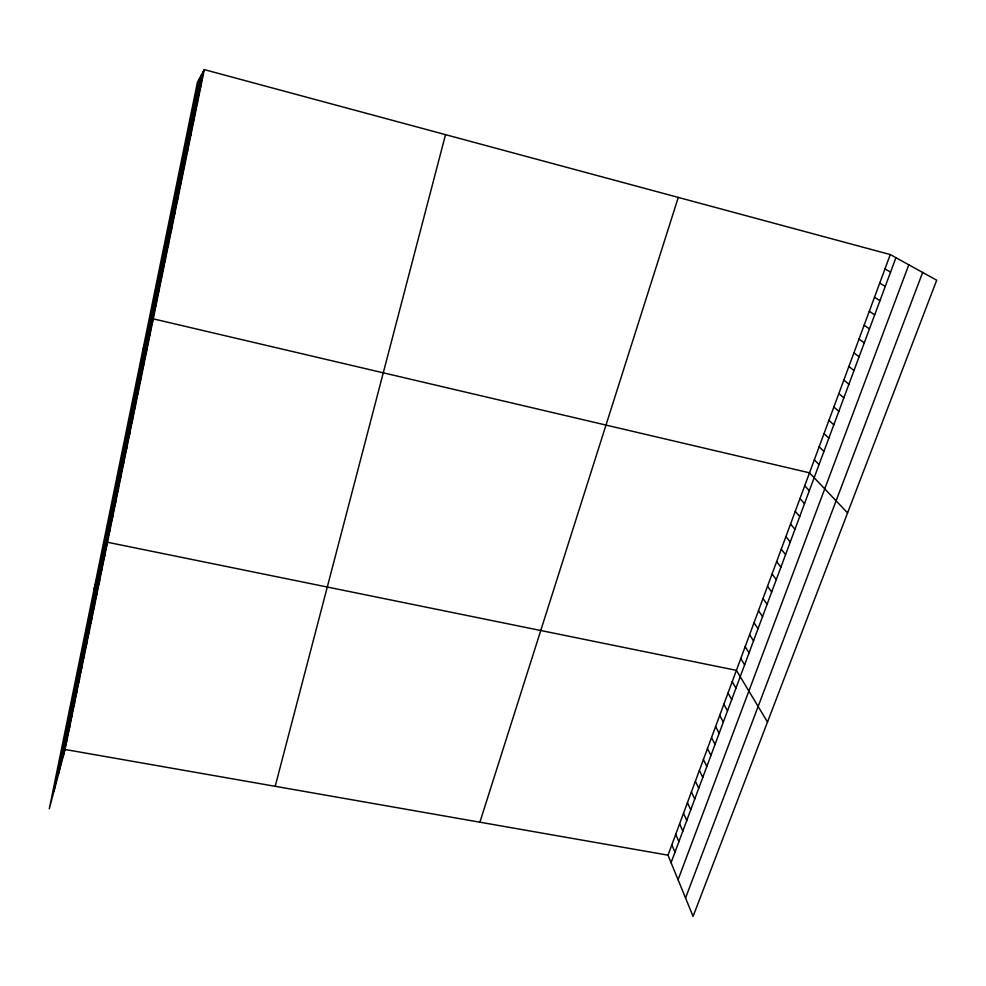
<?xml version="1.0" encoding="UTF-8"?>
<svg xmlns="http://www.w3.org/2000/svg" width="986" height="986" viewBox="0 0 986 986"><rect width="100%" height="100%" fill="white"/><g stroke="black" fill="none" stroke-linecap="round" stroke-linejoin="round"><path stroke-width="1.48" d="M54.045 790.908L199.505 78.449M58.741 773.221L201.563 74.653M63.129 756.73L203.461 71.14M204.299 69.612L197.41 82.306L49.3 808.791L65.051 749.483L204.299 69.612L890.284 254.573L936.7 280.197L693.072 916.388L668.003 855.17L890.284 254.573M275.193 786.323L445.524 134.651M67.923 733.288L69.821 726.201M65.52 745.046L67.418 737.885M72.779 709.55L74.64 702.636M70.339 721.456L72.224 714.456M75.232 697.583L77.081 690.755M80.174 673.413L81.986 666.758M77.697 685.529L79.521 678.787M85.19 648.948L86.965 642.465M82.676 661.224L84.476 654.655M87.717 636.599L89.479 630.214M90.256 624.175L92.006 617.877M95.395 599.106L97.096 592.993M92.82 611.677L94.545 605.478M97.984 586.448L99.672 580.421M100.584 573.704L102.261 567.788M103.21 560.886L104.861 555.069M94.052 589.308L107.486 542.263L736.406 670.357L767.502 722.035M108.596 534.597L110.21 528.989M111.356 521.126L112.946 515.616M114.129 507.556L115.707 502.157M116.927 493.912L118.48 488.612M119.737 480.157L121.266 474.969M122.572 466.329L124.088 461.251M125.419 452.389L126.911 447.434M128.291 438.376L129.758 433.52M131.187 424.251L132.629 419.518M134.096 410.04L135.513 405.431M137.017 395.731L138.422 391.245M139.975 381.323L141.343 376.96M479.886 822.201L678.282 197.41M142.933 366.829L144.289 362.577M145.928 352.224L147.259 348.095M148.935 337.52L150.242 333.514M142.687 350.757L153.249 318.848L809.506 472.824L847.578 512.93M155.024 307.805L156.281 304.07M158.093 292.793L159.325 289.194M161.186 277.682L162.394 274.207M164.305 262.461L165.475 259.121M167.435 247.129L168.594 243.936M170.603 231.698L171.724 228.641M671.084 862.676L895.929 257.691M678.072 879.746L908.809 264.803M173.782 216.144L174.879 213.235M685.541 898L922.662 272.444M176.987 200.491L178.059 197.73M180.216 184.727L181.251 182.102M183.47 168.852L184.481 166.375M186.736 152.855L187.722 150.538M190.039 136.746L190.988 134.577M193.355 120.526L194.279 118.517M196.707 104.183L197.594 102.334M200.072 87.729L200.934 86.028M65.051 749.483L668.003 855.17M884.984 268.882L890.568 272.124M879.722 283.093L885.231 286.458M874.496 297.217L879.943 300.705M869.307 311.256L874.681 314.854M864.143 325.195L869.455 328.905M859.016 339.048L864.266 342.869M853.925 352.815L859.114 356.747M848.86 366.484L853.987 370.539M843.831 380.078L848.897 384.232M838.839 393.574L843.831 397.851M833.873 406.996L838.815 411.372M828.943 420.319L833.811 424.806M824.037 433.569L828.856 438.166M819.169 446.744L823.926 451.428M814.325 459.821L819.021 464.616M804.724 485.741L809.309 490.732M799.979 498.583L804.502 503.673M795.258 511.34L799.732 516.528M790.562 524.034L794.975 529.309M785.891 536.63L790.254 542.004M781.257 549.165L785.571 554.625M776.648 561.613L780.912 567.172M772.063 573.988L776.278 579.632M767.515 586.288L771.668 592.019M762.991 598.514L767.096 604.332M758.493 610.667L762.548 616.583M754.019 622.745L758.024 628.748M749.582 634.762L753.526 640.838M745.157 646.693L749.064 652.855M740.769 658.562L744.627 664.798M732.191 681.72L735.95 688.117M728.013 693.035L731.723 699.505M723.847 704.275L727.52 710.82M719.718 715.442L723.33 722.072M715.602 726.559L719.176 733.264M711.51 737.614L715.047 744.381M707.443 748.596L710.931 755.449M703.4 759.528L706.851 766.442M699.382 770.386L702.784 777.375M695.376 781.195L698.741 788.245M691.408 791.943L694.723 799.067M687.452 802.629L690.73 809.814M683.52 813.253L686.749 820.5M679.6 823.815L682.805 831.136M675.718 834.329L678.873 841.711M671.848 844.78L674.966 852.224"/></g></svg>
